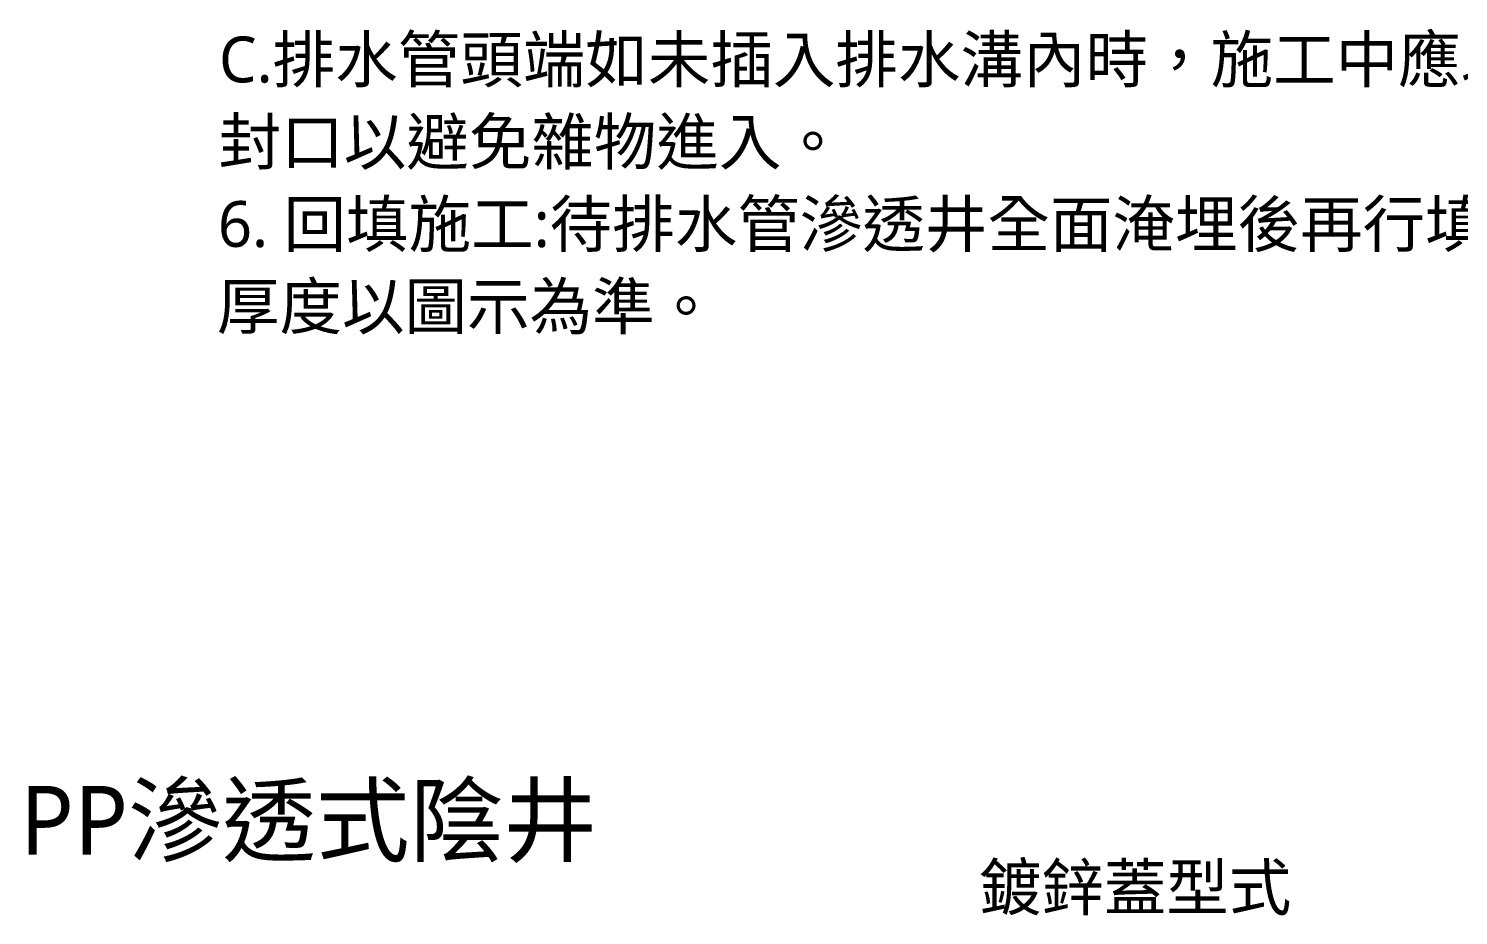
# Model space of a CAD drawing. Header units: millimetres. Extents: x 4229 to 8429, y -1187 to 1783.
# Drawn here: x 7124 to 7748, y 621 to 1008 of the extents above; entities that cross this region are included whole.
import ezdxf

# ---------------------------------------------------------------- set-up
doc = ezdxf.new("R2010")
doc.units = ezdxf.units.MM
doc.styles.add('微軟正黑體-20', font='Microsoft JhengHei.ttf', dxfattribs={"height": 20})

msp = doc.modelspace()

# ---------------------------------------------------------------- texts
at = {"lineweight": 5, "style": '微軟正黑體-20'}
for s, height, p in [('C.排水管頭端如未插入排水溝內時，施工中應以塞頭', 20, (7207.47, 984.56, 326.37)), ('封口以避免雜物進入。', 20, (7207.36, 948.65, 326.37)), ('6. 回填施工:待排水管滲透井全面淹埋後再行填壤土，', 20, (7207.04, 912.75, 326.37)), ('厚度以圖示為準。', 20, (7206.6, 876.84, 326.37)), ('PP滲透式陰井', 30, (7120.66, 647.56)), ('鍍鋅蓋型式', 20, (7538.94, 623.27))]:
    msp.add_text(s, height=height, dxfattribs=at).set_placement(p)

doc.saveas('drawing.dxf')
